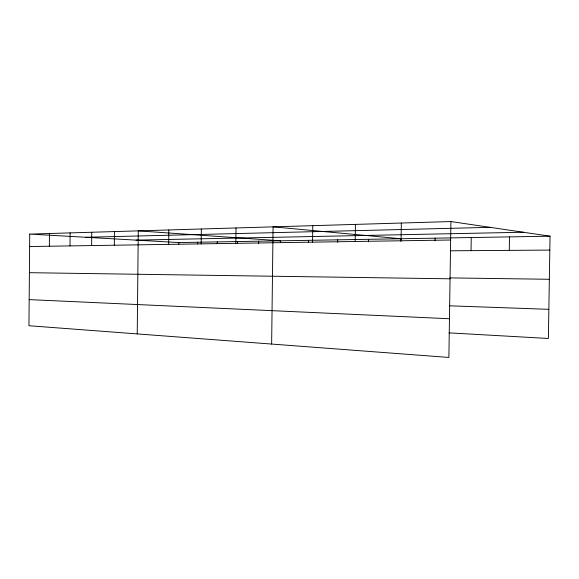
<?xml version="1.0" encoding="UTF-8"?>
<svg xmlns="http://www.w3.org/2000/svg" width="579" height="579" viewBox="0 0 579 579"><rect width="100%" height="100%" fill="white"/><g stroke="black" fill="none" stroke-linecap="round" stroke-linejoin="round"><path stroke-width="0.87" d="M29.724 234.097L28.95 325.731L448.884 357.446L450.911 221.554L29.724 234.097L178.86 242.558L550.05 236.196L548.371 338.476L449.043 332.867M49.353 246.227L49.468 233.511M70.001 245.909L70.124 232.896M91.634 245.576L91.757 232.244M114.316 245.221L114.447 231.571M137.23 333.909L138.272 230.862L280.62 240.813L280.598 242.536M168.663 244.381L168.815 229.95M178.839 244.251L178.86 242.558M197.685 243.962L197.707 242.232M201.166 243.875L201.333 228.987M217.241 243.658L217.263 241.899M235.827 243.339L236.008 227.952M237.549 243.339L237.571 241.552M258.639 243.723L258.675 241.19M271.645 344.064L273.071 226.845L400.885 238.751L400.849 241.407M308.426 242.102L308.448 240.336M312.566 242.152L312.776 225.665M337.658 242.355L337.695 239.836M355.188 241.486L355.419 224.399M368.432 241.892L368.461 239.308M401.081 240.777L401.334 223.031M435.061 240.712L435.097 238.164M471.045 250.642L471.241 237.542M509.281 250.374L509.498 236.891M85.757 237.274L490.131 227.344M136.014 240.126L523.242 232.237M29.623 246.531L450.636 240.01M450.267 250.794L549.826 250.085M449.861 277.898L549.341 279.281M29.399 272.687L450.057 278.81M449.449 305.806L548.849 309.331M29.174 299.618L449.463 318.739M450.911 221.554L550.05 236.196"/></g></svg>
